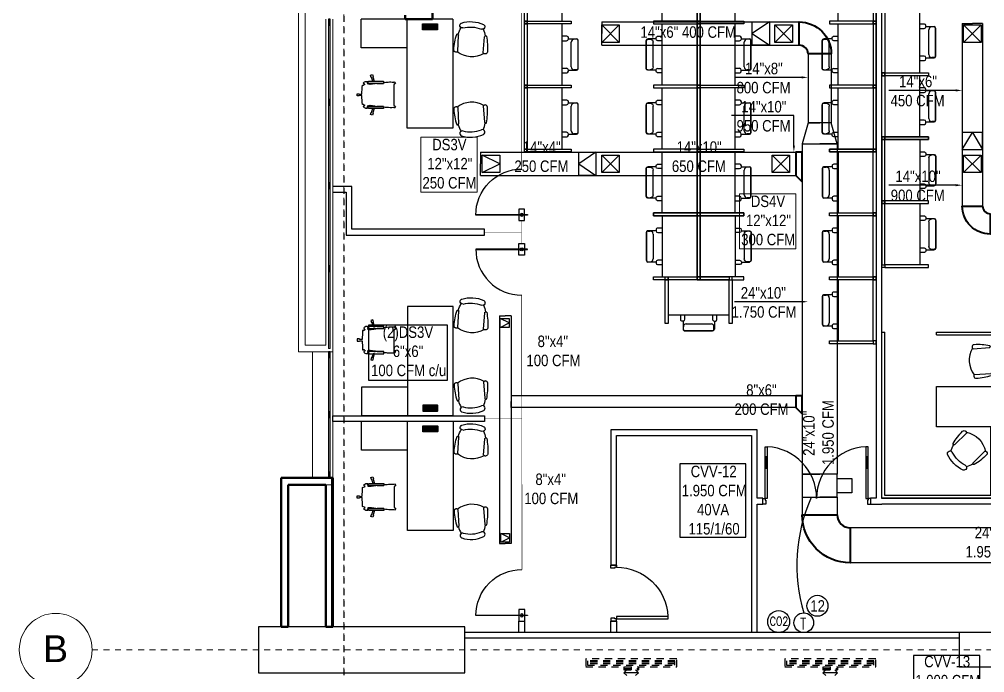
# Model space of a CAD drawing. Header units: inches. Extents: x -3 to 209, y -384 to 20.
# Drawn here: x 121.49 to 138.33, y -178.27 to -166.87 of the extents above; entities that cross this region are included whole.
import ezdxf
from ezdxf import colors
from ezdxf.entities.mleader import LeaderData, LeaderLine
from ezdxf.math import Vec2, Vec3

# ---------------------------------------------------------------- set-up
doc = ezdxf.new("R2010")
doc.units = ezdxf.units.IN
doc.header["$MEASUREMENT"] = 0
for name, pattern in [('Grid Line', [0.022225, 0.0127, -0.003175, 0.003175, -0.003175]), ('Grid Line 1_2_', [0.022225, 0.0127, -0.003175, 0.003175, -0.003175]), ('Hidden', [7.1438, 4.7625, -2.3813]), ('HIDDEN2', [0.1875, 0.125, -0.0625])]:
    doc.linetypes.add(name, pattern=pattern)
for name, color, linetype, lineweight in [('A-GLAZ-CURT', 253, 'Continuous', 9), ('A-GLAZ-CWMG', 253, 'Continuous', 9), ('A-WALL-PATT', 253, 'Continuous', 50), ('HVAC -Textos Suministro', 7, 'Continuous', 9), ('HVAC Suministro', 5, 'Continuous', 40), ('S-COLS', 6, 'Continuous', 13), ('S-GRID', 253, 'Continuous', 9), ('S-GRID-IDEN', 253, 'Continuous', 9), ('TUBO HVAC', 1, 'Continuous', 30)]:
    doc.layers.add(name, color=color, linetype=linetype, lineweight=lineweight)
for name, color, linetype in [('A-WALL', 253, 'Continuous'), ('BASE PLAN$0$9 July 2012 10F STREAM ECOM$0$FLOOR LAYOUT 14 Oct (x-ref)$0$20F-032408$0$XDOOR', 253, 'Continuous'), ('BASE PLAN$0$FLOOR LAYOUT 14 Oct (x-ref)$0$20F-032408$0$XDOOR', 253, 'Continuous'), ('BASE PLAN$0$ID-WALL', 253, 'Continuous'), ('BASE PLAN$0$NBS-DARK', 253, 'Continuous'), ('BASE PLAN$0$NBS-HEAVY', 253, 'Continuous'), ('BASE PLAN$0$NDS-DOORS', 253, 'Continuous'), ('BASE PLAN$0$WALL', 253, 'Continuous'), ('HVAC TEXTO CVV', 2, 'Continuous'), ('HVAC-Accesorios', 1, 'Continuous'), ('HVAC-Equipos', 3, 'Continuous'), ('HVAC-Manguera', 4, 'Continuous'), ('HVAC-Rejillas', 2, 'HIDDEN2'), ('HVAC-Suministro', 170, 'Continuous'), ('NFF-FURN', 253, 'Continuous'), ('NFF-LIGHT', 253, 'Continuous')]:
    doc.layers.add(name, color=color, linetype=linetype)
doc.styles.add('Arial', font='arial.ttf', dxfattribs={"height": 0.225})
doc.styles.add('Arial Narrow', font='ARIALN.TTF', dxfattribs={"height": 0.00295})
doc.styles.add('Arial_1', font='arial.ttf', dxfattribs={"height": 0.553237})
doc.styles.add('ROMANS', font='romans.shx', dxfattribs={"width": 0.8})
doc.styles.get("Standard").update_dxf_attribs({"font": 'arial.ttf'})

# ---------------------------------------------------------------- blocks, each defined once
blk = doc.blocks.new('DS3')
at = {"linetype": 'ByBlock', "lineweight": -2, "ltscale": 25}
for p, q in [((-0.0127, 0.0127), (0, -0.0127)), ((-0.0127, -0.0127), (-0.0127, 0.0127)), ((-0.0127, 0.0127), (0.0127, 0.0127)), ((0, -0.0127), (0.0127, 0.0127)), ((0.0127, 0.0127), (0.0127, -0.0127)), ((0.0127, -0.0127), (-0.0127, -0.0127))]:
    blk.add_line(p, q, dxfattribs=at)
blk = doc.blocks.new('ds')
at = {"linetype": 'ByBlock', "lineweight": -2}
for p, q in [((-0.0127, -0.0127), (0.0127, 0.0127)), ((-0.0127, 0.0127), (0.0127, -0.0127)), ((-0.0127, -0.0127), (-0.0127, 0.0127)), ((-0.0127, 0.0127), (0.0127, 0.0127)), ((0.0127, 0.0127), (0.0127, -0.0127)), ((0.0127, -0.0127), (-0.0127, -0.0127))]:
    blk.add_line(p, q, dxfattribs=at)
blk = doc.blocks.new('Termostato 1')
at = {"linetype": 'ByBlock', "lineweight": -2}
blk.add_circle((725.333, -473.718), 0.172, dxfattribs=at)
at = {"linetype": 'ByBlock', "lineweight": -2, "insert": (725.414, -473.651, -2.384), "char_height": 0.2, "width": 2.87595, "attachment_point": 1, "rotation": 270, "style": 'ROMANS'}
blk.add_mtext('T', dxfattribs=at)
blk = doc.blocks.new('CO2')
at = {"linetype": 'ByBlock', "lineweight": -2}
blk.add_circle((-74869.314, 50750.37), 0.191, dxfattribs=at)
at = {"linetype": 'ByBlock', "lineweight": -2, "insert": (-74869.469, 50750.451, -2.384), "char_height": 0.15, "width": 2.87595, "attachment_point": 1, "rotation": 0, "style": 'ROMANS'}
blk.add_mtext('CO2', dxfattribs=at)
blk = doc.blocks.new('*U113')
blk.add_lwpolyline([(-0.208, -0.0566), (-0.208, 0), (0, 0), (0.0566, -0.0566), (-0.208, -0.0566)])
blk = doc.blocks.new('*U114')
blk.add_lwpolyline([(-0.104, -0.0566), (-0.104, 0), (0, 0), (0.0566, -0.0566), (-0.104, -0.0566)])
blk = doc.blocks.new('DSL')
at = {"linetype": 'ByBlock', "lineweight": -2}
blk.add_line((-1.353, 31.895), (-2.877, 31.895), dxfattribs=at)
blk.add_line((-1.353, 31.869), (-2.877, 31.869))
for points in [[(-2.242, 32.003), (-1.988, 32.003)], [(-2.242, 31.952), (-2.242, 32.003)], [(-2.115, 31.952), (-2.115, 32.003)], [(-1.988, 31.952), (-1.988, 32.003)], [(-2.242, 31.977), (-1.988, 31.977)]]:
    blk.add_lwpolyline(points, dxfattribs=at)
for points in [[(-2.908, 31.952), (-1.321, 31.952), (-1.321, 31.812), (-2.908, 31.812)], [(-2.877, 31.92), (-1.353, 31.92), (-1.353, 31.844), (-2.877, 31.844)]]:
    blk.add_lwpolyline(points, close=True, dxfattribs=at)
blk = doc.blocks.new('df8')
at = {"linetype": 'ByBlock', "lineweight": -2}
for p, q in [((0, 0.102), (-0.04, 0.062)), ((0, 0.102), (0.04, 0.062)), ((0, 0.102), (0, -0.102)), ((0, -0.102), (-0.04, -0.062)), ((0, -0.102), (0.04, -0.062))]:
    blk.add_line(p, q, dxfattribs=at)
blk = doc.blocks.new('08-Prisma_Desk with credenza support_160cm credenza unit - PM77-530586-ELECTRICAL FLOOR PLAN LEVEL 100')
at = {"layer": 'NFF-FURN', "linetype": 'ByBlock', "lineweight": -2}
for p, q in [((-0.852, 0.398), (-0.852, -0.398)), ((1.048, 0.4), (-0.85, 0.4)), ((1.05, 0.4), (1.048, 0.4)), ((1.05, 0.4), (1.05, -1.2)), ((0.866, 0.125), (0.866, -0.125)), ((0.967, 0.13), (0.871, 0.13)), ((0.879, -0.116), (0.879, 0.117)), ((0.88, 0.117), (0.958, 0.117)), ((0.881, 0.101), (0.881, 0.1)), ((0.881, 0.1), (0.958, 0.1)), ((0.881, 0.1), (0.888, 0.1)), ((0.881, -0.1), (0.881, 0.1)), ((0.957, 0.102), (0.882, 0.102)), ((0.888, -0.1), (0.888, 0.1)), ((0.89, 0.117), (0.948, 0.117)), ((0.89, 0.1), (0.898, 0.1)), ((0.89, -0.1), (0.89, 0.1)), ((0.898, 0.1), (0.898, -0.1)), ((0.9, 0.1), (0.908, 0.1)), ((0.9, -0.1), (0.9, 0.1)), ((0.908, -0.1), (0.908, 0.1)), ((0.91, 0.1), (0.918, 0.1)), ((0.91, -0.1), (0.91, 0.1)), ((0.918, -0.1), (0.918, 0.1)), ((0.92, 0.1), (0.928, 0.1)), ((0.92, -0.1), (0.92, 0.1)), ((0.928, -0.1), (0.928, 0.1)), ((0.93, 0.1), (0.938, 0.1)), ((0.93, -0.1), (0.93, 0.1)), ((0.938, -0.1), (0.938, 0.1)), ((0.94, 0.1), (0.948, 0.1)), ((0.94, -0.1), (0.94, 0.1)), ((0.948, -0.1), (0.948, 0.1)), ((0.95, 0.1), (0.958, 0.1)), ((0.95, -0.1), (0.95, 0.1)), ((0.958, 0.1), (0.958, 0.101)), ((0.958, 0.1), (0.958, -0.1)), ((0.959, 0.117), (0.959, -0.116)), ((0.972, -0.125), (0.972, 0.125)), ((0.871, -0.13), (0.967, -0.13)), ((0.958, -0.117), (0.88, -0.117)), ((0.958, -0.1), (0.881, -0.1)), ((0.881, -0.1), (0.881, -0.101)), ((0.888, -0.1), (0.881, -0.1)), ((0.882, -0.102), (0.957, -0.102)), ((0.898, -0.1), (0.89, -0.1)), ((0.948, -0.116), (0.89, -0.116)), ((0.908, -0.1), (0.9, -0.1)), ((0.918, -0.1), (0.91, -0.1)), ((0.928, -0.1), (0.92, -0.1)), ((0.938, -0.1), (0.93, -0.1)), ((0.948, -0.1), (0.94, -0.1)), ((0.958, -0.1), (0.95, -0.1)), ((0.958, -0.101), (0.958, -0.1)), ((-0.85, -0.4), (1.048, -0.4)), ((0.55, -0.4), (0.55, -1.2)), ((0.55, -1.2), (1.05, -1.2))]:
    blk.add_line(p, q, dxfattribs=at)
for centre, radius, start, end in [((-0.85, 0.398), 0.002, 90, 180), ((0.871, 0.125), 0.005, 90, 180), ((0.88, 0.117), 0.001, 90, 180), ((0.882, 0.101), 0.00097, 90, 180), ((0.939, 0.099), 0.0537, 162.5466, 176.8939), ((0.89, 0.115), 0.002, 90, 162.5466), ((0.948, 0.115), 0.002, 17.4534, 90), ((0.899, 0.099), 0.0537, 3.2156, 17.4534), ((0.957, 0.101), 0.000963, 0, 90), ((0.958, 0.117), 0.001, 0, 90), ((0.967, 0.125), 0.005, 0, 90), ((0.871, -0.125), 0.005, 180, 270), ((0.88, -0.116), 0.001, 180, 270), ((0.882, -0.101), 0.00097, 180, 270), ((0.939, -0.099), 0.0537, 183.1061, 197.4534), ((0.89, -0.115), 0.002, 197.4534, 270), ((0.948, -0.115), 0.002, 270, 342.5466), ((0.899, -0.099), 0.0537, 342.5466, 356.7844), ((0.957, -0.101), 0.000963, 270, 0), ((0.958, -0.116), 0.001, 270, 0), ((0.967, -0.125), 0.005, 270, 0), ((-0.85, -0.398), 0.002, 180, 270)]:
    blk.add_arc(centre, radius, start, end, dxfattribs=at)
blk = doc.blocks.new('Knoll_Studio_Maran_Gigi_Swivel_Chair - SILLA OPERATIVA-512289-ELECTRICAL FLOOR PLAN LEVEL 100')
at = {"layer": 'NFF-FURN', "linetype": 'ByBlock', "lineweight": -2}
for p, q in [((0.019, 0.365), (-0.019, 0.365)), ((-0.019, 0.365), (-0.019, 0.327)), ((0.019, 0.327), (0.019, 0.365)), ((-0.235, 0.215), (-0.235, 0.186)), ((-0.229, 0.184), (-0.229, 0.164)), ((-0.229, 0.181), (-0.229, 0.184)), ((-0.211, 0.164), (-0.211, 0.184)), ((-0.211, 0.184), (-0.211, 0.179)), ((-0.179, 0.231), (-0.185, 0.229)), ((-0.168, 0.272), (-0.17, 0.263)), ((-0.17, 0.263), (-0.168, 0.254)), ((-0.019, 0.327), (-0.011, 0.327)), ((-0.011, 0.327), (-0.012, 0.279)), ((0.011, 0.279), (0.011, 0.327)), ((0.011, 0.327), (0.019, 0.327)), ((0.169, 0.263), (0.168, 0.272)), ((0.168, 0.254), (0.169, 0.263)), ((0.185, 0.229), (0.178, 0.231)), ((0.211, 0.184), (0.211, 0.164)), ((0.211, 0.179), (0.211, 0.184)), ((0.229, 0.164), (0.229, 0.184)), ((0.229, 0.184), (0.229, 0.182)), ((0.235, 0.186), (0.235, 0.215)), ((-0.342, 0.131), (-0.353, 0.095)), ((-0.353, 0.095), (-0.317, 0.083)), ((-0.305, 0.119), (-0.342, 0.131)), ((-0.317, 0.083), (-0.314, 0.091)), ((-0.314, 0.091), (-0.238, 0.065)), ((-0.307, 0.111), (-0.305, 0.119)), ((-0.238, 0.09), (-0.307, 0.111)), ((-0.238, 0.163), (-0.238, -0.096)), ((-0.238, 0.065), (-0.238, 0.09)), ((-0.201, -0.096), (-0.201, 0.163)), ((-0.192, 0.076), (-0.201, 0.078)), ((-0.201, 0.078), (-0.201, 0.052)), ((-0.201, 0.052), (-0.196, 0.051)), ((-0.201, 0.02), (-0.201, -0.096)), ((0.201, 0.078), (0.192, 0.076)), ((0.196, 0.051), (0.201, 0.052)), ((0.201, 0.163), (0.201, -0.096)), ((0.201, 0.052), (0.201, 0.078)), ((0.201, -0.096), (0.201, 0.019)), ((0.238, -0.096), (0.238, 0.163)), ((0.307, 0.111), (0.238, 0.09)), ((0.238, 0.065), (0.314, 0.091)), ((0.238, 0.09), (0.238, 0.065)), ((0.342, 0.131), (0.305, 0.119)), ((0.305, 0.119), (0.307, 0.111)), ((0.314, 0.091), (0.317, 0.083)), ((0.317, 0.083), (0.353, 0.095)), ((0.353, 0.095), (0.342, 0.131)), ((-0.223, -0.275), (-0.23, -0.285)), ((-0.23, -0.285), (-0.2, -0.307)), ((-0.2, -0.307), (-0.179, -0.278)), ((0.179, -0.278), (0.2, -0.307)), ((0.2, -0.307), (0.23, -0.285)), ((0.23, -0.285), (0.223, -0.275))]:
    blk.add_line(p, q, dxfattribs=at)
for centre, radius, start, end in [((-0.176, 0.204), 0.0596, 125.8266, 169.9132), ((-0.217, 0.202), 0.0235, 221.6147, 240.9369), ((-0.22, 0.147), 0.0379, 76.9383, 103.0617), ((-0.22, 0.147), 0.0379, 76.9383, 103.0617), ((-0.214, 0.223), 0.0297, 12.0879, 83.942), ((-0.216, 0.206), 0.0275, 279.1465, 322.3952), ((-0.256, 0.149), 0.0736, 354.9618, 33.3944), ((-0.305, 0.304), 0.146, 329.9686, 340.0887), ((0, -1.631), 1.91, 90.3494, 95.037), ((0, -1.631), 1.91, 84.963, 89.6566), ((0.305, 0.304), 0.146, 199.9113, 210.0314), ((0.255, 0.149), 0.0736, 146.6056, 185.0382), ((0.214, 0.223), 0.0297, 96.058, 167.9121), ((0.216, 0.206), 0.0275, 217.6048, 261.0266), ((0.176, 0.204), 0.0596, 10.0868, 54.1734), ((0.22, 0.147), 0.0379, 76.9383, 103.0617), ((0.22, 0.147), 0.0379, 76.9383, 103.0617), ((0.217, 0.202), 0.0235, 299.2917, 318.3853), ((-0.219, -0.012), 0.176, 92.9937, 95.9693), ((-0.219, -0.012), 0.176, 83.9667, 87.4173), ((-11.023, 1.732), 10.957, 351.0091, 351.2256), ((-11.023, 1.732), 10.957, 351.1711, 351.303), ((-11.023, 1.732), 10.957, 351.2256, 351.6577), ((11.023, 1.732), 10.957, 188.3423, 188.7562), ((11.023, 1.732), 10.957, 188.697, 188.8289), ((11.023, 1.732), 10.957, 188.7562, 188.9937), ((0.219, -0.012), 0.176, 92.5827, 96.0333), ((0.219, -0.012), 0.176, 84.0307, 87.0063), ((-0.219, 0.079), 0.176, 263.9667, 271.3506), ((3.303, -0.465), 3.537, 174.02, 175.3707), ((-0.219, 0.079), 0.176, 271.3506, 275.9693), ((-0.219, 0.079), 0.176, 271.3395, 275.9693), ((0.219, 0.079), 0.176, 264.0307, 269.7778), ((0.219, 0.079), 0.176, 264.0307, 268.6337), ((-3.303, -0.465), 3.537, 5.061, 5.98), ((0.219, 0.079), 0.176, 269.7778, 276.0333), ((-0.478, -0.226), 0.702, 356.0176, 5.9332), ((0.477, -0.226), 0.702, 176.2429, 183.9824), ((0, 14.905), 15.185, 269.3238, 270.6762)]:
    blk.add_arc(centre, radius, start, end, dxfattribs=at)
blk = doc.blocks.new('zw$65C2')
at = {"layer": 'NFF-FURN', "linetype": 'ByBlock', "lineweight": -2, "extrusion": (0, 0, -1)}
for points in [[(556, 197, -0.300719), (526, -269)], [(527, 258, -0.198888), (553, 245, -0.347278), (556, 197)], [(527, 258, -0.198158), (553, 245, -0.414966), (550, 190), (546, 187)], [(254, 241, -0.062864), (527, 258)], [(254, 241, -0.062864), (527, 258)], [(262, 209), (255, 211), (250, 215, -0.415881), (251, 240), (254, 241)], [(247, 219, -0.335448), (251, 240), (254, 241)], [(130, 186, -0.084773), (247, 219)], [(50, 190), (54, 196), (60, 202, -0.415301), (123, 198, -0.275335), (131, 153)], [(50, 190), (54, 196), (60, 202, -0.415301), (123, 198), (127, 192), (130, 186)], [(24, -195, -0.190618), (50, 190)], [(24, -195, -0.190618), (50, 190)], [(110, -169, -0.163773), (131, 153)], [(526, -269, -0.360765), (518, -318, -0.197378), (490, -327)], [(519, -260), (522, -263, -0.414852), (518, -318, -0.197378), (490, -327)], [(490, -327, -0.062793), (221, -277)], [(490, -327, -0.062793), (221, -277)], [(221, -277), (219, -275, -0.415432), (221, -250), (227, -247), (233, -246)], [(221, -277), (219, -275, -0.379395), (219, -252)], [(219, -252, -0.064311), (103, -202)], [(110, -169, -0.260185), (95, -211, -0.41472), (31, -207), (27, -201), (24, -195)], [(103, -202), (99, -206), (95, -211, -0.41472), (31, -207), (27, -201), (24, -195)]]:
    blk.add_lwpolyline(points, format="xyb", dxfattribs=at)
for points in [[(546, 187), (262, 209)], [(546, 187), (546, 187)], [(527, 258), (527, 258)], [(254, 241), (254, 241)], [(50, 190), (50, 190)], [(131, 153), (131, 153)], [(519, -260), (233, -246)], [(519, -260), (519, -260)], [(490, -327), (490, -327)], [(221, -277), (221, -277)], [(110, -169), (110, -169)], [(24, -195), (24, -195)]]:
    blk.add_lwpolyline(points, dxfattribs=at)
blk = doc.blocks.new('zw$29BC')
at = {"layer": 'NFF-FURN', "linetype": 'ByBlock', "lineweight": -2, "yscale": 0.001, "zscale": 0.001}
for p, xscale in [((-2.056, 0.343), -0.001), ((-0.04, 0.343), 0.001)]:
    blk.add_blockref('zw$65C2', p, dxfattribs=dict(at, xscale=xscale))
at = {"layer": 'NFF-FURN', "linetype": 'ByBlock', "lineweight": -2}
blk.add_blockref('08-Prisma_Desk with credenza support_160cm credenza unit - PM77-530586-ELECTRICAL FLOOR PLAN LEVEL 100', (-1.048, -0.4), dxfattribs=at)
at = {"layer": 'NFF-FURN', "linetype": 'ByBlock', "lineweight": -2, "rotation": 180}
blk.add_blockref('Knoll_Studio_Maran_Gigi_Swivel_Chair - SILLA OPERATIVA-512289-ELECTRICAL FLOOR PLAN LEVEL 100', (-1.317, -1.308), dxfattribs=at)
blk = doc.blocks.new('nci')
at = {"layer": 'NFF-FURN', "linetype": 'ByBlock', "lineweight": -2}
for p, q in [((717, -265), (635, -265)), ((744, -310), (744, -292)), ((744, -310), (886, -310)), ((889, -316), (844, -316)), ((911, -831), (911, -335)), ((635, -342), (712, -342)), ((793, -799), (793, -367)), ((915, -824), (915, -342)), ((711, -824), (635, -824)), ((635, -901), (716, -901)), ((743, -874), (743, -856)), ((743, -856), (886, -856)), ((889, -850), (844, -850))]:
    blk.add_line(p, q, dxfattribs=at)
for points in [[(-25, -50), (25, -50), (25, 0), (-25, 0)], [(25, -1116), (-25, -1116), (-25, -50), (25, -50)], [(25, -50), (25, -1116), (635, -1116), (635, -50)], [(-25, -1116), (25, -1116), (25, -1166), (-25, -1166)]]:
    blk.add_lwpolyline(points, close=True, dxfattribs=at)
for points in [[(25, 0), (789, 0), (789, -50), (25, -50), (25, 0)], [(25, -1116), (789, -1116), (789, -1166), (25, -1166), (25, -1116)]]:
    blk.add_lwpolyline(points, dxfattribs=at)
for centre, radius, start, end in [((712, -310), 32.3, 270, 0), ((717, -292), 26.9, 0, 90), ((844, -367), 50.8, 90, 180), ((886, -335), 25.4, 0, 90), ((889, -342), 25.4, 0, 90), ((711, -856), 32.3, 0, 90), ((844, -799), 50.8, 180, 270), ((886, -831), 25.4, 270, 0), ((889, -824), 25.4, 270, 0), ((716, -874), 26.9, 270, 0)]:
    blk.add_arc(centre, radius, start, end, dxfattribs=at)
blk = doc.blocks.new('om 2')
at = {"layer": 'NFF-FURN', "linetype": 'ByBlock', "lineweight": -2, "extrusion": (0, 0, -1)}
for points in [[(1900, -1400), (1900, 0)], [(1200, -450), (1200, 0)], [(1200, 0), (1200, -1400)], [(2562, -265), (2562, -265)], [(2203, -325), (2203, -325)], [(2177, -238), (2177, -238)], [(2613, -468), (2613, -468)], [(2559, -761), (2581, -476)], [(2525, -346), (2525, -346)], [(2112, -733), (2126, -448)], [(2095, -436), (2095, -436)], [(0, -450), (1200, -450)], [(773, -557), (773, -557)], [(773, -557), (568, -756)], [(707, -525), (707, -525)], [(2630, -741), (2630, -741)], [(2559, -761), (2559, -761)], [(2112, -733), (2112, -733)], [(2044, -705), (2044, -705)], [(538, -740), (538, -740)], [(1120, -942), (1120, -942)], [(1089, -875), (1089, -875)], [(1089, -875), (889, -1079)], [(526, -895), (526, -895)], [(444, -932), (444, -932)], [(904, -1109), (904, -1109)], [(754, -1123), (754, -1123)], [(717, -1204), (717, -1204)], [(1200, -1400), (1900, -1400)]]:
    blk.add_lwpolyline(points, dxfattribs=at)
for points in [[(2562, -265), (2568, -269), (2574, -275, -0.415301), (2570, -338), (2564, -342), (2558, -345)], [(2562, -265), (2568, -269), (2574, -275, -0.415301), (2570, -338, -0.275335), (2525, -346)], [(2177, -238, -0.190618), (2562, -265)], [(2177, -238, -0.190618), (2562, -265)], [(2203, -325, -0.163773), (2525, -346)], [(2203, -325, -0.260185), (2161, -310, -0.41472), (2165, -246), (2171, -242), (2177, -238)], [(2170, -318), (2165, -314), (2161, -310, -0.41472), (2165, -246), (2171, -242), (2177, -238)], [(2120, -434, -0.064311), (2170, -318)], [(2613, -468, -0.062864), (2630, -741)], [(2613, -468, -0.062864), (2630, -741)], [(2591, -462, -0.335448), (2612, -466), (2613, -468)], [(2581, -476), (2582, -470), (2587, -465, -0.415881), (2612, -466), (2613, -468)], [(2558, -345, -0.084773), (2591, -462)], [(2095, -436), (2097, -434, -0.415432), (2122, -436), (2125, -442), (2126, -448)], [(2095, -436), (2097, -434, -0.379395), (2120, -434)], [(2044, -705, -0.062793), (2095, -436)], [(2044, -705, -0.062793), (2095, -436)], [(1102, -876, 0.300719), (773, -545)], [(773, -557), (774, -553, 0.414852), (735, -514, 0.197378), (707, -525)], [(773, -545, 0.360765), (735, -514, 0.197378), (707, -525)], [(707, -525, 0.062793), (538, -740)], [(707, -525, 0.062793), (538, -740)], [(2630, -741, -0.198888), (2616, -768, -0.347278), (2568, -771)], [(2630, -741, -0.198158), (2616, -768, -0.414966), (2562, -765), (2559, -761)], [(2568, -771, -0.300719), (2103, -741)], [(2112, -733), (2109, -737, -0.414852), (2054, -733, -0.197378), (2044, -705)], [(2103, -741, -0.360765), (2054, -733, -0.197378), (2044, -705)], [(538, -740), (538, -743, 0.415432), (556, -761), (562, -759), (568, -756)], [(538, -740), (538, -743, 0.379395), (553, -760)], [(553, -760, 0.064311), (499, -875)], [(1120, -942, 0.198158), (1132, -914, 0.414966), (1093, -875), (1089, -875)], [(1120, -942, 0.198888), (1132, -914, 0.347278), (1102, -876)], [(904, -1109, 0.062864), (1120, -942)], [(904, -1109, 0.062864), (1120, -942)], [(526, -895, 0.163773), (754, -1123)], [(444, -932, 0.190618), (717, -1204)], [(444, -932, 0.190618), (717, -1204)], [(526, -895, 0.260185), (487, -873, 0.41472), (442, -918), (442, -925), (444, -932)], [(499, -875), (493, -874), (487, -873, 0.41472), (442, -918), (442, -925), (444, -932)], [(889, -1079), (885, -1085), (884, -1092, 0.415881), (901, -1109), (904, -1109)], [(884, -1096, 0.335448), (901, -1109), (904, -1109)], [(775, -1148, 0.084773), (884, -1096)], [(717, -1204), (724, -1206), (732, -1207, 0.415301), (777, -1162, 0.275335), (754, -1123)], [(717, -1204), (724, -1206), (732, -1207, 0.415301), (777, -1162), (777, -1155), (775, -1148)]]:
    blk.add_lwpolyline(points, format="xyb", dxfattribs=at)
at = {"layer": 'NFF-LIGHT', "linetype": 'ByBlock', "lineweight": -2}
for p, q in [((1, 0), (-2800, 0)), ((-2800, 0), (1, 0)), ((-2800, -1400), (-2800, 0)), ((1, 0), (1, -2300)), ((-2800, -1400), (-2850, -1400)), ((1, -2300), (-2850, -2300))]:
    blk.add_line(p, q, dxfattribs=at)
blk.add_lwpolyline([(-2850, -1400), (-2850, 50), (51, 50), (51, -2350), (-2850, -2350), (-2850, -2300)], dxfattribs=at)
at = {"layer": 'NFF-LIGHT', "linetype": 'ByBlock', "lineweight": -2, "extrusion": (0, 0, -1)}
for points in [[(1900, 0), (1200, 0)], [(1200, 0), (0, 0)], [(0, 0), (0, -450)]]:
    blk.add_lwpolyline(points, dxfattribs=at)
blk = doc.blocks.new('Grid - Grid Head - Circle-V29-COMUNICACIONES PISO 4 AVA')
at = {"layer": 'S-GRID-IDEN', "linetype": 'ByBlock', "lineweight": -2}
blk.add_circle((0, 0), 0.00635, dxfattribs=at)
blk = doc.blocks.new('BASE PLAN$0$Z$W@#701B5C3E')
at = {"layer": 'BASE PLAN$0$9 July 2012 10F STREAM ECOM$0$FLOOR LAYOUT 14 Oct (x-ref)$0$20F-032408$0$XDOOR', "linetype": 'ByBlock', "lineweight": -2}
blk.add_line((1700, 110), (1700, 10), dxfattribs=at)
at = {"layer": 'BASE PLAN$0$FLOOR LAYOUT 14 Oct (x-ref)$0$20F-032408$0$XDOOR', "linetype": 'ByBlock', "lineweight": -2}
for p, q in [((-138, 108), (-139, 1008)), ((-139, 1008), (-99, 1008)), ((-99, 1008), (-98, 108)), ((1661, 1010), (1621, 1010)), ((1621, 1010), (1621, 835)), ((1661, 835), (1661, 1010)), ((-99, 833), (-139, 833)), ((-119, 633), (-119, 833)), ((1661, 835), (1621, 835)), ((1661, 835), (1621, 835)), ((1641, 635), (1641, 835)), ((1641, 635), (1641, 835)), ((-99, 633), (-139, 633)), ((1661, 635), (1621, 635)), ((1621, 635), (1622, 110)), ((1661, 635), (1621, 635)), ((1662, 110), (1661, 635)), ((-176, 108), (-138, 108)), ((-176, 8), (-176, 108)), ((-126, 8), (-176, 8)), ((-138, 118), (-138, 78)), ((-98, 108), (-138, 108)), ((-138, 78), (-126, 78)), ((-126, 78), (-126, 8)), ((1622, 110), (1662, 110)), ((1662, 80), (1650, 80)), ((1650, 80), (1650, 10)), ((1650, 10), (1700, 10)), ((1662, 120), (1662, 80)), ((1700, 110), (1662, 110))]:
    blk.add_line(p, q, dxfattribs=at)
for points in [[(-99, 633), (-99, 833), (-139, 833), (-139, 633)], [(1661, 635), (1661, 835), (1621, 835), (1621, 635)]]:
    blk.add_lwpolyline(points, close=True, dxfattribs=at)
for points in [[(1621, 835), (1661, 835)], [(1661, 635), (1621, 635)]]:
    blk.add_lwpolyline(points, dxfattribs=at)
for centre, start, end in [((-138, 108), 0.0513, 87.504), ((1662, 110), 92.5987, 180.0513)]:
    blk.add_arc(centre, 900, start, end, dxfattribs=at)
at = {"layer": 'BASE PLAN$0$WALL', "linetype": 'ByBlock', "lineweight": -2}
blk.add_line((-176, 8), (-176, 108), dxfattribs=at)
blk = doc.blocks.new('BASE PLAN$0$YP')
at = {"layer": 'BASE PLAN$0$FLOOR LAYOUT 14 Oct (x-ref)$0$20F-032408$0$XDOOR', "linetype": 'ByBlock', "lineweight": -2}
for p, q in [((-926, 0), (-976, 0)), ((-926, -70), (-926, 0)), ((-50, 0), (0, 0)), ((-50, -70), (-50, 0)), ((-976, -100), (-938, -100)), ((-938, -70), (-926, -70)), ((-938, -100), (-938, -70)), ((-78, -825), (-78, -100)), ((-78, -100), (-38, -100)), ((-38, -70), (-50, -70)), ((-38, -100), (-38, -70)), ((-38, -100), (-38, -825)), ((0, -100), (-38, -100)), ((-78, -1000), (-78, -825)), ((-38, -825), (-38, -1000)), ((-38, -1000), (-78, -1000))]:
    blk.add_line(p, q, dxfattribs=at)
blk.add_arc((-38, -100), 900, 180, 267.4527, dxfattribs=at)
at = {"layer": 'BASE PLAN$0$ID-WALL', "linetype": 'ByBlock', "lineweight": -2}
for p, q in [((-976, -100), (-976, 0)), ((0, -100), (0, 0))]:
    blk.add_line(p, q, dxfattribs=at)
blk.add_lwpolyline([(0, 0), (0, -100)], dxfattribs=at)
blk = doc.blocks.new('BASE PLAN$0$GLASSDOORSWING1')
at = {"layer": 'BASE PLAN$0$NDS-DOORS', "linetype": 'ByBlock', "lineweight": -2}
for points in [[(525015, 485072), (525025, 485072), (525025, 485972), (525015, 485972)], [(524920, 485222), (525120, 485222), (525120, 485122), (524920, 485122)]]:
    blk.add_lwpolyline(points, close=True, dxfattribs=at)
blk.add_circle((525020, 485172), 25, dxfattribs=at)
blk.add_arc((525020, 485172), 800, 89.6419, 180, dxfattribs=at)

msp = doc.modelspace()

# ---------------------------------------------------------------- linework, layer by layer
at = {"layer": 'A-GLAZ-CURT', "lineweight": 18}
for p, q in [((126.883, -166.967), (126.883, -168.268)), ((126.908, -166.967), (126.883, -166.967)), ((126.908, -168.268), (126.908, -166.967)), ((126.883, -168.268), (126.908, -168.268)), ((126.883, -168.368), (126.883, -169.719)), ((126.908, -168.368), (126.883, -168.368)), ((126.908, -169.719), (126.908, -168.368)), ((126.883, -169.719), (126.908, -169.719)), ((126.883, -169.819), (126.883, -171.17)), ((126.908, -169.819), (126.883, -169.819)), ((126.908, -171.17), (126.908, -169.819)), ((126.883, -171.17), (126.908, -171.17)), ((126.883, -171.27), (126.883, -172.611)), ((126.908, -171.27), (126.883, -171.27)), ((126.908, -172.611), (126.908, -171.27)), ((126.883, -172.611), (126.908, -172.611)), ((126.883, -172.771), (126.883, -173.717)), ((126.908, -172.771), (126.883, -172.771)), ((126.908, -173.717), (126.908, -172.771)), ((126.883, -173.717), (126.908, -173.717)), ((126.883, -173.817), (126.883, -174.767)), ((126.908, -173.817), (126.883, -173.817)), ((126.908, -174.767), (126.908, -173.817)), ((126.883, -174.767), (126.908, -174.767))]:
    msp.add_line(p, q, dxfattribs=at)
at = {"layer": 'A-GLAZ-CWMG', "lineweight": 25}
for p, q in [((126.881, -166.867), (126.881, -166.967)), ((126.911, -166.867), (126.881, -166.867)), ((126.881, -166.967), (126.911, -166.967)), ((126.911, -166.967), (126.911, -166.867)), ((126.881, -172.671), (126.881, -172.771)), ((126.911, -172.671), (126.881, -172.671)), ((126.911, -172.771), (126.911, -172.671)), ((126.881, -172.771), (126.911, -172.771))]:
    msp.add_line(p, q, dxfattribs=at)
at = {"layer": 'A-GLAZ-CWMG'}
for p, q in [((126.881, -168.268), (126.881, -166.967)), ((126.911, -168.268), (126.911, -166.967)), ((126.881, -169.719), (126.881, -168.368)), ((126.911, -169.719), (126.911, -168.368)), ((126.881, -171.17), (126.881, -169.819)), ((126.911, -171.17), (126.911, -169.819)), ((126.881, -172.611), (126.881, -171.27)), ((126.911, -172.611), (126.911, -171.27)), ((126.883, -172.611), (126.881, -172.611)), ((126.911, -172.611), (126.908, -172.611)), ((126.881, -173.717), (126.881, -172.771)), ((126.911, -173.717), (126.911, -172.771)), ((126.881, -174.767), (126.881, -173.817)), ((126.911, -174.767), (126.911, -173.817))]:
    msp.add_line(p, q, dxfattribs=at)
at = {"layer": 'A-GLAZ-CWMG', "lineweight": 25, "extrusion": (0, 0, -1)}
for p, q in [((126.881, -168.268), (126.881, -168.368)), ((126.911, -168.268), (126.881, -168.268)), ((126.911, -168.368), (126.911, -168.268)), ((126.881, -168.368), (126.911, -168.368)), ((126.881, -169.719), (126.881, -169.819)), ((126.911, -169.719), (126.881, -169.719)), ((126.881, -169.819), (126.911, -169.819)), ((126.911, -169.819), (126.911, -169.719)), ((126.881, -171.17), (126.881, -171.27)), ((126.911, -171.17), (126.881, -171.17)), ((126.911, -171.27), (126.911, -171.17)), ((126.881, -171.27), (126.911, -171.27)), ((126.881, -173.717), (126.881, -173.817)), ((126.911, -173.717), (126.881, -173.717)), ((126.911, -173.817), (126.911, -173.717)), ((126.881, -173.817), (126.911, -173.817)), ((126.881, -174.767), (126.881, -174.867)), ((126.911, -174.767), (126.881, -174.767)), ((126.881, -174.867), (126.911, -174.867)), ((126.911, -174.867), (126.911, -174.767))]:
    msp.add_line(p, q, dxfattribs=at)
at = {"layer": 'A-WALL', "lineweight": 9}
for p, q in [((126.358, -172.671), (126.358, -164.989)), ((126.478, -164.989), (126.478, -172.551)), ((126.836, -172.551), (126.836, -166.867)), ((126.956, -166.867), (126.956, -172.551)), ((126.478, -172.551), (126.836, -172.551)), ((126.956, -172.671), (126.956, -172.551)), ((126.358, -172.671), (126.478, -172.671)), ((126.881, -172.671), (126.478, -172.671)), ((126.606, -174.867), (126.606, -172.671)), ((126.956, -172.671), (126.911, -172.671)), ((126.956, -172.671), (126.956, -174.867))]:
    msp.add_line(p, q, dxfattribs=at)
at = {"layer": 'A-WALL', "lineweight": 50}
for p, q in [((128.695, -166.867), (128.695, -166.067)), ((128.22, -166.797), (128.22, -166.867)), ((128.22, -166.867), (128.625, -166.867)), ((128.625, -166.867), (128.675, -166.867)), ((128.675, -166.867), (128.695, -166.867)), ((126.178, -174.867), (126.058, -174.867)), ((126.058, -174.867), (126.058, -177.467)), ((126.936, -174.867), (126.178, -174.867)), ((126.956, -174.867), (126.936, -174.867)), ((126.956, -174.987), (126.956, -174.867)), ((126.178, -177.467), (126.178, -174.987)), ((126.178, -174.987), (126.836, -174.987)), ((126.836, -174.987), (126.836, -177.467)), ((126.956, -177.467), (126.956, -174.987)), ((126.058, -177.467), (126.178, -177.467)), ((126.836, -177.467), (126.956, -177.467))]:
    msp.add_line(p, q, dxfattribs=at)
at = {"layer": 'A-WALL', "lineweight": 18}
for p, q in [((126.936, -174.867), (126.936, -174.987)), ((126.936, -174.987), (126.836, -174.987)), ((126.936, -177.467), (126.936, -174.987))]:
    msp.add_line(p, q, dxfattribs=at)
at = {"layer": 'A-WALL-PATT', "linetype": 'Continuous', "lineweight": 9}
for p, q in [((126.954, -174.922), (126.956, -174.922)), ((126.954, -175.328), (126.956, -175.328)), ((126.944, -175.492), (126.936, -175.478)), ((126.953, -175.937), (126.956, -175.937)), ((126.956, -176.332), (126.947, -176.349)), ((126.936, -176.772), (126.936, -176.773)), ((126.953, -177.155), (126.956, -177.155))]:
    msp.add_line(p, q, dxfattribs=at)
at = {"layer": 'BASE PLAN$0$NBS-DARK', "const_width": 0.01}
for points in [[(130.252, -169.481), (130.249, -165.533)], [(130.249, -170.381), (130.249, -170.781), (130.249, -170.581), (129.602, -170.581)], [(130.252, -171.681), (130.257, -176.467)], [(129.606, -173.833), (130.256, -173.833)]]:
    msp.add_lwpolyline(points, dxfattribs=at)
at = {"layer": 'BASE PLAN$0$NBS-HEAVY'}
for p, q in [((141.523, -175.225), (136.534, -175.225)), ((141.523, -175.325), (136.534, -175.325)), ((130.912, -177.567), (129.261, -177.567)), ((136.534, -177.567), (130.912, -177.567)), ((137.88, -177.567), (136.534, -177.567)), ((137.88, -177.667), (129.261, -177.667))]:
    msp.add_line(p, q, dxfattribs=at)
for points in [[(136.026, -165.467), (136.026, -165.783), (136.434, -165.783), (136.434, -175.225), (136.334, -175.225), (136.334, -175.325), (136.434, -175.325), (136.534, -175.325)], [(136.534, -175.225), (136.534, -165.683), (136.126, -165.683), (136.126, -165.467)], [(126.956, -169.885), (127.19, -169.885), (127.19, -170.631), (129.602, -170.631), (129.602, -170.531), (127.29, -170.531), (127.29, -169.785), (126.956, -169.785)], [(134.358, -177.567), (134.358, -175.325), (134.457, -175.325), (134.457, -175.225), (134.358, -175.225), (134.358, -174.029), (131.804, -174.029), (131.804, -176.391), (131.904, -176.391), (131.904, -174.129), (134.258, -174.129), (134.258, -177.567)]]:
    msp.add_lwpolyline(points, dxfattribs=at)
for points in [[(126.956, -173.783), (129.602, -173.783), (129.602, -173.883), (126.956, -173.883)], [(130.204, -177.367), (130.304, -177.367), (130.304, -177.567), (130.204, -177.567)], [(131.804, -177.367), (131.904, -177.367), (131.904, -177.567), (131.804, -177.567)]]:
    msp.add_lwpolyline(points, close=True, dxfattribs=at)
at = {"layer": 'HVAC -Textos Suministro'}
for points in [[(129.477, -169.882), (128.491, -169.882), (128.491, -168.922), (129.477, -168.922)], [(135.034, -170.871), (134.048, -170.871), (134.048, -169.911), (135.034, -169.911)]]:
    msp.add_lwpolyline(points, close=True, dxfattribs=at)
at = {"layer": 'HVAC Suministro'}
for points in [[(135.094, -167.32), (135.094, -166.914, -0.414214), (135.652, -167.472), (135.246, -167.472, 0.414214)], [(138.424, -170.259), (138.424, -170.615, -0.414214), (137.935, -170.126), (138.291, -170.126, 0.414214)], [(135.983, -175.741), (135.983, -176.35, -0.414214), (135.144, -175.512), (135.754, -175.512, 0.414214)]]:
    msp.add_lwpolyline(points, format="xyb", close=True, dxfattribs=at)
at = {"layer": 'HVAC TEXTO CVV'}
msp.add_lwpolyline([(128.951, -173.167), (127.585, -173.167), (127.585, -172.199), (128.951, -172.199)], close=True, dxfattribs=at)
at = {"layer": 'HVAC TEXTO CVV', "color": 1}
for points in [[(133.009, -175.903), (134.163, -175.903), (134.163, -174.622), (133.009, -174.622)], [(137.086, -179.232), (138.24, -179.232), (138.24, -177.965), (137.086, -177.965)]]:
    msp.add_lwpolyline(points, close=True, dxfattribs=at)
at = {"layer": 'HVAC-Accesorios', "color": 1, "linetype": 'Hidden'}
msp.add_arc((137.97, -176.392), 2.919, 156.067, 196.5751, dxfattribs=at)
at = {"layer": 'HVAC-Equipos'}
for points in [[(135.754, -174.801), (135.144, -174.801), (135.144, -175.207), (135.754, -175.207)], [(135.754, -175.131), (135.754, -174.877), (136.008, -174.877), (136.008, -175.131)]]:
    msp.add_lwpolyline(points, close=True, dxfattribs=at)
at = {"layer": 'HVAC-Suministro'}
for p, q in [((131.65, -166.914), (131.65, -167.117)), ((131.65, -166.914), (135.094, -166.914)), ((135.094, -166.914), (135.094, -167.117)), ((137.935, -166.939), (138.112, -166.939)), ((137.935, -166.939), (137.935, -170.126)), ((138.29, -166.939), (138.112, -166.939)), ((138.29, -166.939), (138.291, -170.126)), ((131.65, -167.32), (131.65, -167.117)), ((135.094, -167.32), (135.094, -167.117)), ((131.65, -167.32), (135.094, -167.32)), ((135.246, -167.472), (135.449, -167.472)), ((135.246, -167.472), (135.246, -168.674)), ((135.652, -167.472), (135.449, -167.472)), ((135.652, -167.472), (135.652, -168.674)), ((135.246, -168.674), (135.449, -168.674)), ((135.652, -168.674), (135.449, -168.674)), ((129.535, -169.184), (129.535, -169.388)), ((129.535, -169.184), (135.033, -169.184)), ((135.033, -169.184), (135.033, -169.387)), ((135.144, -169.038), (135.449, -169.038)), ((135.144, -169.038), (135.144, -174.801)), ((135.754, -169.038), (135.449, -169.038)), ((135.754, -169.038), (135.754, -174.801)), ((129.536, -169.591), (129.535, -169.388)), ((135.033, -169.59), (135.033, -169.387)), ((129.536, -169.591), (135.033, -169.59)), ((137.935, -170.126), (138.113, -170.126)), ((138.291, -170.126), (138.113, -170.126)), ((129.863, -172.039), (129.964, -172.039)), ((129.863, -172.039), (129.863, -176.015)), ((130.066, -172.039), (129.964, -172.039)), ((130.066, -172.039), (130.066, -176.015)), ((135.034, -173.435), (130.066, -173.436)), ((130.066, -173.436), (130.066, -173.537)), ((130.066, -173.639), (130.066, -173.537)), ((135.034, -173.435), (135.034, -173.537)), ((135.034, -173.638), (135.034, -173.537)), ((135.034, -173.638), (130.066, -173.639)), ((135.144, -174.801), (135.449, -174.801)), ((135.754, -174.801), (135.449, -174.801)), ((135.144, -175.208), (135.449, -175.207)), ((135.144, -175.208), (135.144, -175.512)), ((135.754, -175.207), (135.449, -175.207)), ((135.754, -175.207), (135.754, -175.512)), ((135.144, -175.512), (135.449, -175.512)), ((135.754, -175.512), (135.449, -175.512)), ((139.774, -175.74), (135.982, -175.741)), ((135.982, -175.741), (135.983, -176.045)), ((129.863, -176.015), (129.965, -176.015)), ((130.066, -176.015), (129.965, -176.015)), ((135.983, -176.35), (135.983, -176.045)), ((139.774, -176.35), (135.983, -176.35))]:
    msp.add_line(p, q, dxfattribs=at)
for points in [[(134.573, -166.914), (134.573, -167.32), (134.273, -167.32), (134.273, -166.914), (134.573, -166.914), (134.273, -167.117), (134.573, -167.32)], [(137.935, -169.14), (138.29, -169.14), (138.29, -168.84), (137.935, -168.84), (137.935, -169.14), (138.112, -168.84), (138.29, -169.14)], [(131.546, -169.184), (131.546, -169.591), (131.246, -169.591), (131.246, -169.184), (131.546, -169.184), (131.246, -169.388), (131.546, -169.591)]]:
    msp.add_lwpolyline(points, dxfattribs=at)
msp.add_lwpolyline([(135.652, -168.674), (135.246, -168.674), (135.144, -169.038), (135.754, -169.038)], close=True, dxfattribs=at)
at = {"layer": 'S-COLS', "lineweight": 25}
for p, q in [((129.261, -177.467), (125.661, -177.467)), ((125.661, -177.467), (125.661, -178.267)), ((129.261, -178.267), (129.261, -177.467)), ((139.38, -177.567), (137.88, -177.567)), ((137.88, -177.567), (137.88, -178.167)), ((125.661, -178.267), (129.261, -178.267)), ((137.88, -178.167), (139.38, -178.167))]:
    msp.add_line(p, q, dxfattribs=at)
at = {"layer": 'S-GRID', "linetype": 'Grid Line 1_2_'}
for p, q in [((127.153, -161.012), (127.153, -208.16)), ((122.761, -177.867), (192.072, -177.867)), ((122.761, -177.867), (192.072, -177.867))]:
    msp.add_line(p, q, dxfattribs=at)
at = {"layer": 'S-GRID', "linetype": 'Grid Line'}
for p, q in [((127.154, -161.012), (127.154, -208.16)), ((127.153, -162.785), (127.153, -205.178)), ((122.761, -177.867), (192.072, -177.867)), ((123.567, -177.867), (190.878, -177.867))]:
    msp.add_line(p, q, dxfattribs=at)
at = {"layer": 'TUBO HVAC'}
msp.add_circle((135.41, -177.1), 0.183, dxfattribs=at)

# ---------------------------------------------------------------- block references
at = {"layer": 'BASE PLAN$0$NDS-DOORS'}
for name, p, xscale, yscale, zscale, rotation in [('BASE PLAN$0$GLASSDOORSWING1', (615.424, 354.74), -0.00099999999998523, 0.00099999999998523, 0.0009999999999852297, 90), ('BASE PLAN$0$GLASSDOORSWING1', (615.424, -695.901), 0.00099999999998523, 0.00099999999998523, 0.00099999999998523, 90), ('BASE PLAN$0$Z$W@#701B5C3E', (134.634, -175.334), 0.0009999999999852297, 0.0009999999999852297, 0.0009999999999852297, 359.9486599837682), ('BASE PLAN$0$YP', (131.804, -177.367), -0.00099999999998523, 0.00099999999998523, 0.0009999999999852297, 90), ('BASE PLAN$0$GLASSDOORSWING1', (615.427, 347.753), -0.00099999999998523, 0.00099999999998523, 0.0009999999999852297, 90)]:
    msp.add_blockref(name, p, dxfattribs=dict(at, xscale=xscale, yscale=yscale, zscale=zscale, rotation=rotation))
at = {"layer": 'HVAC Suministro', "xscale": -1.953866694221574, "yscale": 1.953866694221574, "zscale": 1.953866694221574, "rotation": 90.0000000168191}
for name, p in [('*U113', (135.033, -169.59)), ('*U114', (135.034, -173.638))]:
    msp.add_blockref(name, p, dxfattribs=at)
at = {"layer": 'HVAC-Equipos'}
msp.add_blockref('CO2', (75004.047, -50927.746), dxfattribs=at)
at = {"layer": 'HVAC-Equipos', "rotation": 90.00000000172517}
msp.add_blockref('Termostato 1', (-338.546, -902.729), dxfattribs=at)
at = {"layer": 'HVAC-Manguera', "xscale": 1.250000000644524, "yscale": 1.250000000644524, "zscale": 1.250000000644524, "rotation": 270.0000000173804}
for p in [(132.161, -178.269), (135.633, -178.269)]:
    msp.add_blockref('df8', p, dxfattribs=at)
at = {"layer": 'HVAC-Rejillas'}
for name, p, xscale, yscale, zscale, rotation in [('ds', (131.802, -167.117), 12, 12, 12, 180), ('ds', (134.82, -167.117), 12, 12, 12, 180), ('ds', (138.112, -167.117), 12, 12, 12, 180), ('DS3', (129.717, -169.388), 12, 12, 9, 90), ('ds', (131.802, -169.388), 12, 12, 12, 180), ('ds', (134.771, -169.388), 12, 12, 12, 180), ('ds', (138.112, -169.388), 12, 12, 12, 180), ('DS3', (129.955, -172.166), 6, 6, 9, 90), ('DS3', (129.965, -175.913), 6, 6, 9, 90)]:
    msp.add_blockref(name, p, dxfattribs=dict(at, xscale=xscale, yscale=yscale, zscale=zscale, rotation=rotation))
at = {"layer": 'HVAC-Rejillas', "xscale": -1, "rotation": 180}
for p in [(134.276, -146.216), (137.748, -146.216)]:
    msp.add_blockref('DSL', p, dxfattribs=at)
at = {"layer": 'NFF-FURN', "yscale": 0.0009999999999852297, "zscale": 0.0009999999999852297}
for p, xscale in [((130.324, -165.783), 0.0009999999999852297), ((133.339, -165.783), -0.0009999999999852297), ((133.339, -165.783), 0.0009999999999852297), ((136.409, -165.783), -0.0009999999999852297), ((136.559, -166.685), 0.0009999999999852297), ((130.324, -166.899), 0.0009999999999852297), ((133.339, -166.899), -0.0009999999999852297), ((133.339, -166.899), 0.0009999999999852297), ((136.409, -166.899), -0.0009999999999852297), ((136.559, -167.801), 0.0009999999999852297), ((130.324, -168.015), 0.0009999999999852297), ((133.339, -168.015), -0.0009999999999852297), ((133.339, -168.015), 0.0009999999999852297), ((136.409, -168.015), -0.0009999999999852297), ((133.339, -169.131), -0.0009999999999852297), ((133.339, -169.131), 0.0009999999999852297)]:
    msp.add_blockref('nci', p, dxfattribs=dict(at, xscale=xscale))
at = {"layer": 'NFF-FURN', "xscale": -1, "rotation": 270}
for p in [(129.053, -166.869), (129.058, -173.885)]:
    msp.add_blockref('zw$29BC', p, dxfattribs=at)
at = {"layer": 'NFF-FURN', "yscale": 0.0009999999999852297, "zscale": 0.0009999999999852297}
for p, xscale, rotation in [((136.559, -170.083), -0.0009999999999852297, 180), ((136.409, -170.297), 0.0009999999999852297, 180), ((136.559, -171.199), -0.0009999999999852297, 180), ((133.339, -171.413), 0.0009999999999852297, 180), ((133.339, -171.413), -0.0009999999999852297, 180), ((136.409, -171.413), 0.0009999999999852297, 180), ((133.922, -171.388), 0.0009999999999852297, 270), ((136.409, -172.529), 0.0009999999999852297, 180)]:
    msp.add_blockref('nci', p, dxfattribs=dict(at, xscale=xscale, rotation=rotation))
at = {"layer": 'NFF-FURN', "rotation": 270}
msp.add_blockref('zw$29BC', (129.058, -173.781), dxfattribs=at)
at = {"layer": 'NFF-LIGHT', "xscale": 0.0009999999999852297, "yscale": 0.0009999999999852297, "zscale": 0.0009999999999852297, "rotation": 270}
msp.add_blockref('om 2', (138.884, -175.175), dxfattribs=at)

# ---------------------------------------------------------------- texts
at = {"layer": 'HVAC -Textos Suministro', "char_height": 0.2, "attachment_point": 1, "style": 'Arial Narrow'}
for s, insert, width in [('14"x6" 400 CFM', (132.324, -166.99), 2.02741), ('\\pi0.70163;14"x8" \\P\\pi0.55579;800 CFM', (133.444, -167.626), 2.02741), ('\\pi0.70163;14"x6" \\P\\pi0.55252;450 CFM', (136.133, -167.852), 2.02741), ('\\pi0.63792;14"x10" \\P\\pi0.55579;950 CFM', (133.444, -168.292), 2.02741), ('\\pi0.52763;DS3V\\P\\pi0.44162;12"x12"\\P\\pi0.35812;250 CFM', (128.164, -168.953), 1.6348), ('\\pi0.70163;14"x4" \\P\\pi0.55443;250 CFM', (129.571, -168.997), 2.02741), ('\\pi0.63792;14"x10" \\P\\pi0.55531;650 CFM', (132.316, -168.997), 2.02741), ('\\pi0.63792;14"x10" \\P\\pi0.55579;900 CFM', (136.133, -169.506), 2.02741), ('\\pi0.52763;DS4V\\P\\pi0.44162;12"x12"\\P\\pi0.35949;300 CFM', (133.721, -169.943), 1.6348), ('\\pi0.62885;24"x10" \\P\\pi0.46793;1.750 CFM', (133.444, -171.54), 2.02741), ('\\pi0.75763;8"x4" \\P\\pi0.5635;100 CFM', (129.772, -172.386), 2.02741), ('\\pi0.75763;8"x6" \\P\\pi0.55443;200 CFM', (133.41, -173.236), 2.02741), ('\\pi0.75763;8"x4" \\P\\pi0.5635;100 CFM', (129.734, -174.793), 2.02741), ('\\pi0.20938;24"x10" \\P\\pi0.048465;1.950 CFM', (137.944, -175.724), 1.18847)]:
    msp.add_mtext(s, dxfattribs=dict(at, insert=insert, width=width))
at = {"layer": 'HVAC -Textos Suministro', "insert": (135.161, -174.693), "char_height": 0.2, "width": 1.18847, "attachment_point": 1, "rotation": 90, "style": 'Arial Narrow'}
msp.add_mtext('\\pi0.20938;24"x10" \\P\\pi0.048465;1.950 CFM', dxfattribs=at)
at = {"layer": 'HVAC TEXTO CVV', "insert": (127.443, -172.226), "char_height": 0.2, "width": 1.6348, "attachment_point": 1, "style": 'Arial Narrow'}
msp.add_mtext('\\pi0.38596;(2)DS3V\\P\\pi0.56085;6"x6"\\P\\pi0.18227;100 CFM c/u', dxfattribs=at)
at = {"layer": 'HVAC TEXTO CVV', "color": 1, "char_height": 0.2, "width": 1.6348, "attachment_point": 1, "style": 'Arial Narrow'}
for s, insert in [('\\pi0.42791;CVV-12\\P\\pi0.27163;1.950 CFM\\P\\pi0.53821;40VA\\P\\pi0.38937;115/1/60', (132.772, -174.656)), ('\\pi0.70833;12', (134.578, -177.003)), ('\\pi0.42729;CVV-13\\P\\pi0.27163;1.000 CFM\\P\\pi0.53821;40VA\\P\\pi0.38937;115/1/60', (136.844, -177.973))]:
    msp.add_mtext(s, dxfattribs=dict(at, insert=insert))
at = {"layer": 'S-GRID-IDEN', "insert": (122.258, -177.629), "char_height": 0.443, "width": 0.49135, "attachment_point": 2, "line_spacing_factor": 0.938532, "style": 'Arial_1', "bg_fill": 3, "box_fill_scale": 1.25, "bg_fill_color": 0, "bg_fill_transparency": 0}
msp.add_mtext('B', dxfattribs=at)

# ---------------------------------------------------------------- leaders
at = {"layer": 'HVAC -Textos Suministro'}
ml = msp.add_multileader_mtext('Standard', dxfattribs=at)
ml.set_content('', color=256)
ml.set_leader_properties()
ml.build(insert=Vec2(0, 0))
ml.multileader.update_dxf_attribs({"dogleg_length": 0.36, "arrow_head_size": 0.113})
ctx = ml.context
ctx.base_point, ctx.char_height, ctx.arrow_head_size, ctx.landing_gap_size, ctx.plane_origin, ctx.plane_x_axis, ctx.plane_y_axis = Vec3(133.966, -167.881), 0.113, 0.113, 0.0564, Vec3(129.669, -167.383), Vec3(-1, 0), Vec3(0, -1)
notes = []
notes.append((ctx, [(1, (1, 1, 0), (134.179, -167.881), (-1, 0), 0.214, [(0, [(135.246, -167.881)], 0, [])])]))
ctx.mtext.insert, ctx.mtext.text_direction, ctx.mtext.rotation, ctx.mtext.flow_direction = Vec3(133.909, -167.937), Vec3(-1, 0), 3.141593, 5
ml = msp.add_multileader_mtext('Standard', dxfattribs=at)
ml.set_content('', color=256)
ml.set_leader_properties()
ml.build(insert=Vec2(0, 0))
ml.multileader.update_dxf_attribs({"dogleg_length": 0.36, "arrow_head_size": 0.113})
ctx = ml.context
ctx.base_point, ctx.char_height, ctx.arrow_head_size, ctx.landing_gap_size, ctx.plane_origin, ctx.plane_x_axis, ctx.plane_y_axis = Vec3(136.655, -168.108), 0.113, 0.113, 0.0564, Vec3(132.358, -167.609), Vec3(-1, 0), Vec3(0, -1)
notes.append((ctx, [(1, (1, 1, 0), (136.869, -168.108), (-1, 0), 0.214, [(0, [(137.935, -168.108)], 0, [])])]))
ctx.mtext.insert, ctx.mtext.text_direction, ctx.mtext.rotation, ctx.mtext.flow_direction = Vec3(136.598, -168.164), Vec3(-1, 0), 3.141593, 5
ml = msp.add_multileader_mtext('Standard', dxfattribs=at)
ml.set_content('', color=256)
ml.set_leader_properties()
ml.build(insert=Vec2(0, 0))
ml.multileader.update_dxf_attribs({"dogleg_length": 0.36, "arrow_head_size": 0.113})
ctx = ml.context
ctx.base_point, ctx.char_height, ctx.arrow_head_size, ctx.landing_gap_size, ctx.plane_origin, ctx.plane_x_axis, ctx.plane_y_axis = Vec3(133.913, -168.547), 0.113, 0.113, 0.0564, Vec3(129.669, -168.049), Vec3(-1, 0), Vec3(0, -1)
notes.append((ctx, [(1, (1, 1, 0), (134.999, -168.547), (-1, 0), 1.086, [(0, [(134.999, -169.184)], 0, [])])]))
ctx.mtext.insert, ctx.mtext.text_direction, ctx.mtext.rotation, ctx.mtext.flow_direction = Vec3(133.857, -168.603), Vec3(-1, 0), 3.141593, 5
ml = msp.add_multileader_mtext('Standard', dxfattribs=at)
ml.set_content('', color=256)
ml.set_leader_properties()
ml.build(insert=Vec2(0, 0))
ml.multileader.update_dxf_attribs({"dogleg_length": 0.36, "arrow_head_size": 0.113})
ctx = ml.context
ctx.base_point, ctx.char_height, ctx.arrow_head_size, ctx.landing_gap_size, ctx.plane_origin, ctx.plane_x_axis, ctx.plane_y_axis = Vec3(136.655, -169.762), 0.113, 0.113, 0.0564, Vec3(132.358, -169.263), Vec3(-1, 0), Vec3(0, -1)
notes.append((ctx, [(1, (1, 1, 0), (136.869, -169.762), (-1, 0), 0.214, [(0, [(137.935, -169.762)], 0, [])])]))
ctx.mtext.insert, ctx.mtext.text_direction, ctx.mtext.rotation, ctx.mtext.flow_direction = Vec3(136.598, -169.818), Vec3(-1, 0), 3.141593, 5
ml = msp.add_multileader_mtext('Standard', dxfattribs=at)
ml.set_content('', color=256)
ml.set_leader_properties()
ml.build(insert=Vec2(0, 0))
ml.multileader.update_dxf_attribs({"dogleg_length": 0.36, "arrow_head_size": 0.113})
ctx = ml.context
ctx.base_point, ctx.char_height, ctx.arrow_head_size, ctx.landing_gap_size, ctx.plane_origin, ctx.plane_x_axis, ctx.plane_y_axis = Vec3(133.966, -171.795), 0.113, 0.113, 0.0564, Vec3(129.669, -171.297), Vec3(-1, 0), Vec3(0, -1)
notes.append((ctx, [(1, (1, 1, 0), (134.179, -171.795), (-1, 0), 0.214, [(0, [(135.246, -171.795)], 0, [])])]))
ctx.mtext.insert, ctx.mtext.text_direction, ctx.mtext.rotation, ctx.mtext.flow_direction = Vec3(133.909, -171.852), Vec3(-1, 0), 3.141593, 5
for ctx, leaders in notes:
    for number, flags, end, landing, length, lines in leaders:
        leader = LeaderData()
        leader.index, (leader.has_last_leader_line, leader.has_dogleg_vector, leader.attachment_direction) = number, flags
        leader.last_leader_point, leader.dogleg_vector, leader.dogleg_length = Vec3(end), Vec3(landing), length
        for number, points, colour, breaks in lines:
            line = LeaderLine()
            line.index, line.vertices, line.color, line.breaks = number, Vec3.list(points), colors.encode_raw_color(colour), breaks
            leader.lines.append(line)
        ctx.leaders.append(leader)

# ---------------------------------------------------------------- next in the draw order: texts
at = {"layer": 'S-GRID-IDEN', "insert": (122.123, -177.615), "char_height": 0.468, "width": 0.52006, "attachment_point": 2, "line_spacing_factor": 0.938532, "style": 'Arial', "bg_fill": 3, "box_fill_scale": 1.25, "bg_fill_color": 0, "bg_fill_transparency": 0}
msp.add_mtext('B', dxfattribs=at)

# ---------------------------------------------------------------- next in the draw order: linework, layer by layer
at = {"layer": 'S-GRID-IDEN'}
msp.add_circle((122.126, -177.867), 0.635, dxfattribs=at)

# ---------------------------------------------------------------- next in the draw order: block references
at = {"lineweight": 5, "xscale": 99.99999999999993, "yscale": 99.99999999999993, "zscale": 99.99999999999993, "rotation": 270}
msp.add_blockref('Grid - Grid Head - Circle-V29-COMUNICACIONES PISO 4 AVA', (122.126, -177.867), dxfattribs=at)

doc.saveas('drawing.dxf')
